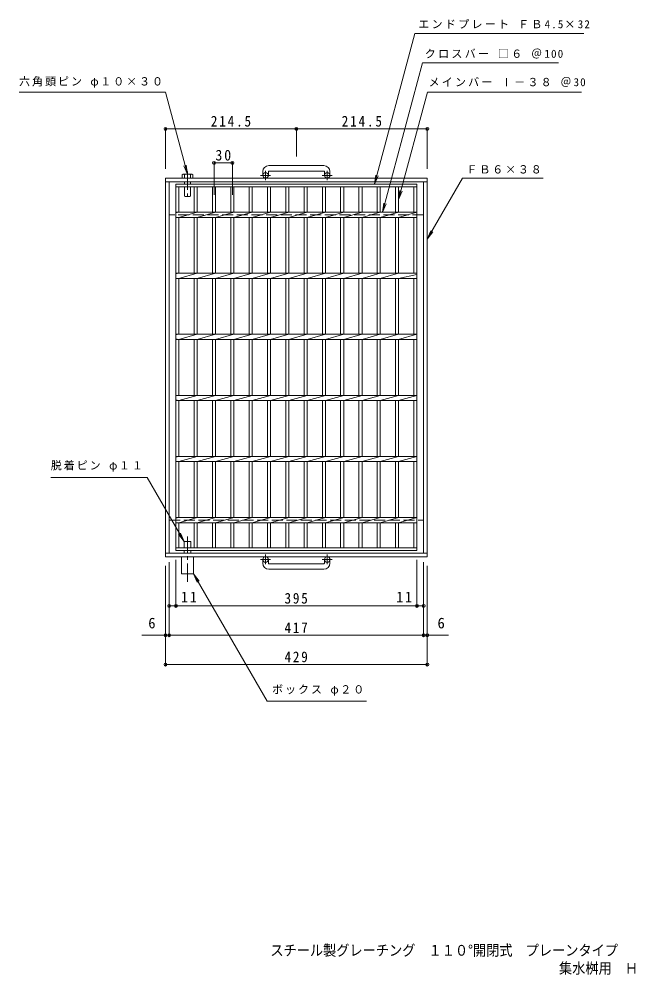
# Model space of a CAD drawing. Units: millimetres, scale not verified. Extents: x -924 to 1060, y -823 to 742.
# Drawn here: x -924 to 77, y -823 to 742 of the extents above; entities that cross this region are included whole.
import ezdxf
from ezdxf.enums import TextEntityAlignment as Align

# ---------------------------------------------------------------- set-up
doc = ezdxf.new("R2010")
doc.units = ezdxf.units.MM
doc.header["$LTSCALE"] = 6
doc.header["$PDMODE"] = 32
doc.header["$PDSIZE"] = 4.8
doc.linetypes.add('CHAIN1', pattern=[8, 5, -1, 1, -1])
doc.linetypes.add('DASHED3', pattern=[4, 3, -1])
for name, color, linetype, lineweight in [('A-1', 2, 'Continuous', 9), ('A-2', 3, 'Continuous', 9), ('A-4', 7, 'Continuous', 9), ('A-5', 7, 'Continuous', 9), ('A-9', 4, 'Continuous', 9)]:
    doc.layers.add(name, color=color, linetype=linetype, lineweight=lineweight)
doc.layers.add('F-5_F-5ﾚｲﾔ', color=2, linetype='Continuous')
doc.styles.add('ＭＳ ゴシック', font='')
doc.styles.get('ＭＳ ゴシック').set_extended_font_data('MS Gothic')

msp = doc.modelspace()

# ---------------------------------------------------------------- linework, layer by layer
at = {"layer": 'A-1'}
for p, q in [((-424.344, 502.67), (-514.343, 502.67)), ((-524.344, 492.67), (-524.344, 486.57)), ((-515.344, 492.67), (-515.344, 486.57)), ((-514.343, 493.67), (-424.344, 493.67)), ((-423.344, 492.67), (-423.344, 486.57)), ((-414.344, 492.67), (-414.344, 486.57)), ((-254.844, 482.07), (-683.844, 482.07)), ((-683.844, -137.931), (-683.844, 482.07)), ((-254.844, 476.07), (-683.844, 476.07)), ((-677.844, -131.931), (-677.844, 476.07)), ((-260.844, -131.931), (-260.844, 476.07)), ((-683.844, -131.931), (-254.844, -131.931)), ((-524.344, -148.532), (-524.344, -142.431)), ((-515.344, -148.532), (-515.344, -142.431)), ((-514.343, -149.531), (-424.344, -149.531)), ((-423.344, -148.532), (-423.344, -142.431)), ((-414.344, -148.532), (-414.344, -142.431)), ((-424.344, -158.532), (-514.343, -158.532))]:
    msp.add_line(p, q, dxfattribs=at)
at = {"layer": 'A-1', "linetype": 'CHAIN1'}
for p, q in [((-511.68, 486.57), (-528.088, 486.57)), ((-519.844, 478.462), (-519.844, 494.06)), ((-410.681, 486.57), (-427.087, 486.57)), ((-418.843, 478.462), (-418.843, 494.06)), ((-519.844, -134.324), (-519.844, -149.921)), ((-418.843, -134.324), (-418.843, -149.921)), ((-511.68, -142.431), (-528.088, -142.431)), ((-410.681, -142.431), (-427.087, -142.431))]:
    msp.add_line(p, q, dxfattribs=at)
at = {"layer": 'A-1', "linetype": 'DASHED3'}
for p, q in [((-260.844, 422.07), (-677.844, 422.07)), ((-677.844, -77.931), (-260.844, -77.931))]:
    msp.add_line(p, q, dxfattribs=at)
at = {"layer": 'A-1'}
msp.add_lwpolyline([(-683.844, -137.931), (-254.844, -137.931), (-254.844, 482.07)], dxfattribs=at)
for centre in [(-519.844, 486.57), (-418.843, 486.57), (-519.844, -142.431), (-418.843, -142.431)]:
    msp.add_circle(centre, 4.5, dxfattribs=at)
for centre, radius, start, end in [((-514.343, 492.67), 10, 90, 180), ((-424.344, 492.67), 10, 0, 90), ((-514.343, 492.67), 1, 90, 180), ((-424.344, 492.67), 1, 0, 90), ((-514.343, -148.532), 10, 180, 270), ((-514.343, -148.532), 1, 180, 270), ((-424.344, -148.532), 10, 270, 0), ((-424.344, -148.532), 1, 270, 0)]:
    msp.add_arc(centre, radius, start, end, dxfattribs=at)
at = {"layer": 'A-2'}
for p, q in [((-666.844, 472.07), (-271.844, 472.07)), ((-666.844, -127.931), (-666.844, 472.07)), ((-666.844, 467.57), (-271.844, 467.57)), ((-661.843, 426.309), (-661.843, 467.57)), ((-636.843, 467.57), (-636.843, 426.309)), ((-631.844, 467.57), (-631.844, 426.309)), ((-606.843, 467.57), (-606.843, 426.309)), ((-601.843, 467.57), (-601.843, 426.309)), ((-576.844, 467.57), (-576.844, 426.309)), ((-571.843, 467.57), (-571.843, 426.309)), ((-546.843, 467.57), (-546.843, 426.309)), ((-541.844, 467.57), (-541.844, 426.309)), ((-516.843, 467.57), (-516.843, 426.309)), ((-511.843, 467.57), (-511.843, 426.309)), ((-486.843, 467.57), (-486.843, 426.309)), ((-481.843, 467.57), (-481.843, 426.309)), ((-456.843, 467.57), (-456.843, 426.309)), ((-451.844, 467.57), (-451.844, 426.309)), ((-426.843, 467.57), (-426.843, 426.309)), ((-421.844, 467.57), (-421.844, 426.309)), ((-396.843, 467.57), (-396.843, 426.309)), ((-391.844, 467.57), (-391.844, 426.309)), ((-366.843, 467.57), (-366.843, 426.309)), ((-361.843, 467.57), (-361.843, 426.309)), ((-336.843, 467.57), (-336.843, 426.309)), ((-331.843, 467.57), (-331.843, 426.309)), ((-306.843, 467.57), (-306.843, 426.309)), ((-301.843, 467.57), (-301.843, 426.309)), ((-276.843, 467.57), (-276.843, 426.309)), ((-661.843, 426.309), (-666.844, 425.309)), ((-666.844, 426.309), (-271.844, 426.309)), ((-631.844, 426.309), (-661.843, 417.829)), ((-601.843, 426.309), (-631.844, 417.829)), ((-571.843, 426.309), (-601.843, 417.829)), ((-541.844, 426.309), (-571.843, 417.829)), ((-511.843, 426.309), (-541.844, 417.829)), ((-481.843, 426.309), (-511.843, 417.829)), ((-451.843, 426.309), (-481.843, 417.829)), ((-421.843, 426.309), (-451.844, 417.829)), ((-391.844, 426.309), (-421.844, 417.829)), ((-361.843, 426.309), (-391.844, 417.829)), ((-331.843, 426.309), (-361.843, 417.829)), ((-301.843, 426.309), (-331.843, 417.829)), ((-271.843, 426.309), (-301.844, 417.829)), ((-666.844, 417.829), (-271.844, 417.829)), ((-661.843, 326.31), (-661.843, 417.829)), ((-636.843, 417.829), (-636.843, 326.31)), ((-631.844, 417.829), (-631.844, 326.31)), ((-606.843, 417.829), (-606.843, 326.31)), ((-601.843, 417.829), (-601.843, 326.31)), ((-576.844, 417.829), (-576.844, 326.31)), ((-571.843, 417.829), (-571.843, 326.31)), ((-546.843, 417.829), (-546.843, 326.31)), ((-541.844, 417.829), (-541.844, 326.31)), ((-516.843, 417.829), (-516.843, 326.31)), ((-511.843, 417.829), (-511.843, 326.31)), ((-486.843, 417.829), (-486.843, 326.31)), ((-481.843, 417.829), (-481.843, 326.31)), ((-456.843, 417.829), (-456.843, 326.31)), ((-451.844, 417.829), (-451.844, 326.31)), ((-426.843, 417.829), (-426.843, 326.31)), ((-421.844, 417.829), (-421.844, 326.31)), ((-396.843, 417.829), (-396.843, 326.31)), ((-391.844, 417.829), (-391.844, 326.31)), ((-366.843, 417.829), (-366.843, 326.31)), ((-361.843, 417.829), (-361.843, 326.31)), ((-336.843, 417.829), (-336.843, 326.31)), ((-331.843, 417.829), (-331.843, 326.31)), ((-306.843, 417.829), (-306.843, 326.31)), ((-301.843, 417.829), (-301.843, 326.31)), ((-276.843, 417.829), (-276.843, 326.31)), ((-661.843, 326.31), (-666.844, 325.31)), ((-666.844, 326.31), (-271.844, 326.31)), ((-666.844, 317.829), (-271.844, 317.829)), ((-631.844, 326.31), (-661.843, 317.829)), ((-661.843, 226.31), (-661.843, 317.829)), ((-636.843, 317.829), (-636.843, 226.31)), ((-601.843, 326.31), (-631.844, 317.829)), ((-631.844, 317.829), (-631.844, 226.31)), ((-606.843, 317.829), (-606.843, 226.31)), ((-571.843, 326.31), (-601.843, 317.829)), ((-601.843, 317.829), (-601.843, 226.31)), ((-576.844, 317.829), (-576.844, 226.31)), ((-541.844, 326.31), (-571.843, 317.829)), ((-571.843, 317.829), (-571.843, 226.31)), ((-546.843, 317.829), (-546.843, 226.31)), ((-511.843, 326.31), (-541.844, 317.829)), ((-541.844, 317.829), (-541.844, 226.31)), ((-516.843, 317.829), (-516.843, 226.31)), ((-481.843, 326.31), (-511.843, 317.829)), ((-511.843, 317.829), (-511.843, 226.31)), ((-486.843, 317.829), (-486.843, 226.31)), ((-451.843, 326.31), (-481.843, 317.829)), ((-481.843, 317.829), (-481.843, 226.31)), ((-456.843, 317.829), (-456.843, 226.31)), ((-421.843, 326.31), (-451.844, 317.829)), ((-451.844, 317.829), (-451.844, 226.31)), ((-426.843, 317.829), (-426.843, 226.31)), ((-391.844, 326.31), (-421.844, 317.829)), ((-421.844, 317.829), (-421.844, 226.31)), ((-396.843, 317.829), (-396.843, 226.31)), ((-361.843, 326.31), (-391.844, 317.829)), ((-391.844, 317.829), (-391.844, 226.31)), ((-366.843, 317.829), (-366.843, 226.31)), ((-331.843, 326.31), (-361.843, 317.829)), ((-361.843, 317.829), (-361.843, 226.31)), ((-336.843, 317.829), (-336.843, 226.31)), ((-301.843, 326.31), (-331.843, 317.829)), ((-331.843, 317.829), (-331.843, 226.31)), ((-306.843, 317.829), (-306.843, 226.31)), ((-271.844, 324.331), (-301.844, 317.829)), ((-301.843, 317.829), (-301.843, 226.31)), ((-276.843, 317.829), (-276.843, 226.31)), ((-661.843, 226.31), (-666.844, 225.309)), ((-666.844, 226.31), (-271.844, 226.31)), ((-631.844, 226.31), (-661.843, 217.829)), ((-601.843, 226.31), (-631.844, 217.829)), ((-571.843, 226.31), (-601.843, 217.829)), ((-541.844, 226.31), (-571.843, 217.829)), ((-511.843, 226.31), (-541.844, 217.829)), ((-481.843, 226.31), (-511.843, 217.829)), ((-451.843, 226.31), (-481.843, 217.829)), ((-421.843, 226.31), (-451.844, 217.829)), ((-391.844, 226.31), (-421.844, 217.829)), ((-361.843, 226.31), (-391.844, 217.829)), ((-331.843, 226.31), (-361.843, 217.829)), ((-301.843, 226.31), (-331.843, 217.829)), ((-271.843, 226.31), (-301.844, 217.829)), ((-661.843, 217.829), (-666.844, 218.829)), ((-666.844, 217.829), (-271.844, 217.829)), ((-661.843, 217.829), (-661.843, 126.309)), ((-636.843, 126.309), (-636.843, 217.829)), ((-631.844, 126.309), (-631.844, 217.829)), ((-606.843, 126.309), (-606.843, 217.829)), ((-601.843, 126.309), (-601.843, 217.829)), ((-576.844, 126.309), (-576.844, 217.829)), ((-571.843, 126.309), (-571.843, 217.829)), ((-546.843, 126.309), (-546.843, 217.829)), ((-541.844, 126.309), (-541.844, 217.829)), ((-516.843, 126.309), (-516.843, 217.829)), ((-511.843, 126.309), (-511.843, 217.829)), ((-486.843, 126.309), (-486.843, 217.829)), ((-481.843, 126.309), (-481.843, 217.829)), ((-456.843, 126.309), (-456.843, 217.829)), ((-451.844, 126.309), (-451.844, 217.829)), ((-426.843, 126.309), (-426.843, 217.829)), ((-421.844, 126.309), (-421.844, 217.829)), ((-396.843, 126.309), (-396.843, 217.829)), ((-391.844, 126.309), (-391.844, 217.829)), ((-366.843, 126.309), (-366.843, 217.829)), ((-361.843, 126.309), (-361.843, 217.829)), ((-336.843, 126.309), (-336.843, 217.829)), ((-331.843, 126.309), (-331.843, 217.829)), ((-306.843, 126.309), (-306.843, 217.829)), ((-301.843, 126.309), (-301.843, 217.829)), ((-276.843, 126.309), (-276.843, 217.829)), ((-661.843, 126.31), (-666.844, 125.309)), ((-666.844, 126.31), (-271.844, 126.31)), ((-631.844, 126.31), (-661.843, 117.829)), ((-601.843, 126.31), (-631.844, 117.829)), ((-571.843, 126.31), (-601.843, 117.829)), ((-541.844, 126.31), (-571.843, 117.829)), ((-511.843, 126.31), (-541.844, 117.829)), ((-481.843, 126.31), (-511.843, 117.829)), ((-451.843, 126.31), (-481.843, 117.829)), ((-421.843, 126.31), (-451.844, 117.829)), ((-391.844, 126.31), (-421.844, 117.829)), ((-361.843, 126.31), (-391.844, 117.829)), ((-331.843, 126.31), (-361.843, 117.829)), ((-301.843, 126.31), (-331.843, 117.829)), ((-271.843, 126.31), (-301.844, 117.829)), ((-661.843, 117.829), (-666.844, 118.829)), ((-666.844, 117.829), (-271.844, 117.829)), ((-661.843, 117.829), (-661.843, 26.309)), ((-636.843, 26.309), (-636.843, 117.829)), ((-631.844, 26.309), (-631.844, 117.829)), ((-606.843, 26.309), (-606.843, 117.829)), ((-601.843, 26.309), (-601.843, 117.829)), ((-576.844, 26.309), (-576.844, 117.829)), ((-571.843, 26.309), (-571.843, 117.829)), ((-546.843, 26.309), (-546.843, 117.829)), ((-541.844, 26.309), (-541.844, 117.829)), ((-516.843, 26.309), (-516.843, 117.829)), ((-511.843, 26.309), (-511.843, 117.829)), ((-486.843, 26.309), (-486.843, 117.829)), ((-481.843, 26.309), (-481.843, 117.829)), ((-456.843, 26.309), (-456.843, 117.829)), ((-451.844, 26.309), (-451.844, 117.829)), ((-426.843, 26.309), (-426.843, 117.829)), ((-421.844, 26.309), (-421.844, 117.829)), ((-396.843, 26.309), (-396.843, 117.829)), ((-391.844, 26.309), (-391.844, 117.829)), ((-366.843, 26.309), (-366.843, 117.829)), ((-361.843, 26.309), (-361.843, 117.829)), ((-336.843, 26.309), (-336.843, 117.829)), ((-331.843, 26.309), (-331.843, 117.829)), ((-306.843, 26.309), (-306.843, 117.829)), ((-301.843, 26.309), (-301.843, 117.829)), ((-276.843, 26.309), (-276.843, 117.829)), ((-661.843, 26.31), (-666.844, 25.309)), ((-666.844, 26.31), (-271.844, 26.31)), ((-661.843, 17.829), (-666.844, 18.829)), ((-666.844, 17.829), (-271.844, 17.829)), ((-631.844, 26.31), (-661.843, 17.829)), ((-661.843, 17.829), (-661.843, -73.691)), ((-636.843, -73.691), (-636.843, 17.829)), ((-601.843, 26.31), (-631.844, 17.829)), ((-631.844, -73.691), (-631.844, 17.829)), ((-606.843, -73.691), (-606.843, 17.829)), ((-571.843, 26.31), (-601.843, 17.829)), ((-601.843, -73.691), (-601.843, 17.829)), ((-576.844, -73.691), (-576.844, 17.829)), ((-541.844, 26.31), (-571.843, 17.829)), ((-571.843, -73.691), (-571.843, 17.829)), ((-546.843, -73.691), (-546.843, 17.829)), ((-511.843, 26.31), (-541.844, 17.829)), ((-541.844, -73.691), (-541.844, 17.829)), ((-516.843, -73.691), (-516.843, 17.829)), ((-481.843, 26.31), (-511.843, 17.829)), ((-511.843, -73.691), (-511.843, 17.829)), ((-486.843, -73.691), (-486.843, 17.829)), ((-451.843, 26.31), (-481.843, 17.829)), ((-481.843, -73.691), (-481.843, 17.829)), ((-456.843, -73.691), (-456.843, 17.829)), ((-421.843, 26.31), (-451.844, 17.829)), ((-451.844, -73.691), (-451.844, 17.829)), ((-426.843, -73.691), (-426.843, 17.829)), ((-391.844, 26.31), (-421.844, 17.829)), ((-421.844, -73.691), (-421.844, 17.829)), ((-396.843, -73.691), (-396.843, 17.829)), ((-361.843, 26.31), (-391.844, 17.829)), ((-391.844, -73.691), (-391.844, 17.829)), ((-366.843, -73.691), (-366.843, 17.829)), ((-331.843, 26.31), (-361.843, 17.829)), ((-361.843, -73.691), (-361.843, 17.829)), ((-336.843, -73.691), (-336.843, 17.829)), ((-301.843, 26.31), (-331.843, 17.829)), ((-331.843, -73.691), (-331.843, 17.829)), ((-306.843, -73.691), (-306.843, 17.829)), ((-271.843, 26.31), (-301.844, 17.829)), ((-301.843, -73.691), (-301.843, 17.829)), ((-276.843, -73.691), (-276.843, 17.829)), ((-661.843, -73.69), (-666.844, -74.691)), ((-666.844, -73.69), (-271.844, -73.69)), ((-631.844, -73.69), (-661.843, -82.17)), ((-601.843, -73.69), (-631.844, -82.17)), ((-571.843, -73.69), (-601.843, -82.17)), ((-541.844, -73.69), (-571.843, -82.17)), ((-511.843, -73.69), (-541.844, -82.17)), ((-481.843, -73.69), (-511.843, -82.17)), ((-451.843, -73.69), (-481.843, -82.17)), ((-421.843, -73.69), (-451.844, -82.17)), ((-391.844, -73.69), (-421.844, -82.17)), ((-361.843, -73.69), (-391.844, -82.17)), ((-331.843, -73.69), (-361.843, -82.17)), ((-301.843, -73.69), (-331.843, -82.17)), ((-271.843, -73.69), (-301.844, -82.17)), ((-666.844, -82.17), (-271.844, -82.17)), ((-661.843, -82.17), (-661.843, -123.431)), ((-636.843, -123.431), (-636.843, -82.17)), ((-631.844, -123.431), (-631.844, -82.17)), ((-606.843, -123.431), (-606.843, -82.17)), ((-601.843, -123.431), (-601.843, -82.17)), ((-576.844, -123.431), (-576.844, -82.17)), ((-571.843, -123.431), (-571.843, -82.17)), ((-546.843, -123.431), (-546.843, -82.17)), ((-541.844, -123.431), (-541.844, -82.17)), ((-516.843, -123.431), (-516.843, -82.17)), ((-511.843, -123.431), (-511.843, -82.17)), ((-486.843, -123.431), (-486.843, -82.17)), ((-481.843, -123.431), (-481.843, -82.17)), ((-456.843, -123.431), (-456.843, -82.17)), ((-451.844, -123.431), (-451.844, -82.17)), ((-426.843, -123.431), (-426.843, -82.17)), ((-421.844, -123.431), (-421.844, -82.17)), ((-396.843, -123.431), (-396.843, -82.17)), ((-391.844, -123.431), (-391.844, -82.17)), ((-366.843, -123.431), (-366.843, -82.17)), ((-361.843, -123.431), (-361.843, -82.17)), ((-336.843, -123.431), (-336.843, -82.17)), ((-331.843, -123.431), (-331.843, -82.17)), ((-306.843, -123.431), (-306.843, -82.17)), ((-301.843, -123.431), (-301.843, -82.17)), ((-276.843, -123.431), (-276.843, -82.17)), ((-271.844, -123.431), (-666.844, -123.431))]:
    msp.add_line(p, q, dxfattribs=at)
msp.add_lwpolyline([(-271.844, 472.07), (-271.844, -127.931), (-666.844, -127.931)], dxfattribs=at)
at = {"layer": 'A-4'}
for p, q in [((-683.844, 497.07), (-683.844, 564.47)), ((-469.344, 517.67), (-469.344, 564.47)), ((-254.844, 497.07), (-254.844, 564.47)), ((-683.844, 562.67), (-254.844, 562.67)), ((-604.343, 454.918), (-604.343, 508.812)), ((-604.343, 507.012), (-574.343, 507.012)), ((-574.343, 454.918), (-574.343, 508.812)), ((-683.844, -152.931), (-683.844, -316.332)), ((-677.844, -146.931), (-677.844, -268.332)), ((-666.844, -142.931), (-666.844, -220.332)), ((-271.844, -142.931), (-271.844, -220.332)), ((-260.844, -146.931), (-260.844, -268.332)), ((-254.844, -152.931), (-254.844, -316.332)), ((-677.844, -218.532), (-260.844, -218.532)), ((-722.78, -266.532), (-219.881, -266.532)), ((-683.844, -314.532), (-254.844, -314.532))]:
    msp.add_line(p, q, dxfattribs=at)
for p in [(-683.844, 562.67), (-469.344, 562.67), (-254.844, 562.67), (-604.343, 507.012), (-574.343, 507.012), (-677.844, -218.532), (-666.844, -218.532), (-271.844, -218.532), (-260.844, -218.532), (-683.844, -266.532), (-677.844, -266.532), (-260.844, -266.532), (-254.844, -266.532), (-683.844, -314.532), (-254.844, -314.532)]:
    msp.add_point(p, dxfattribs=at)
at = {"layer": 'A-5'}
for p, q in [((-341.258, 472.07), (-275.182, 718.67)), ((-275.182, 718.67), (1.944, 718.67)), ((-328.247, 426.309), (-262.771, 670.67)), ((-262.771, 670.67), (-39.891, 670.67)), ((-923.785, 622.67), (-683.802, 622.67)), ((-647.844, 488.47), (-683.802, 622.67)), ((-301.844, 446.939), (-254.757, 622.67)), ((-254.757, 622.67), (-2.193, 622.67)), ((-647.844, 488.47), (-653.584, 502.328)), ((-647.844, 488.47), (-649.801, 503.342)), ((-341.258, 472.07), (-339.3, 486.941)), ((-341.258, 472.07), (-335.518, 485.928)), ((-301.844, 446.939), (-299.886, 461.811)), ((-301.844, 446.939), (-296.104, 460.798)), ((-328.247, 426.309), (-326.289, 441.181)), ((-328.247, 426.309), (-322.507, 440.167)), ((-254.844, 382.108), (-249.103, 395.966)), ((-254.844, 382.108), (-245.712, 394.008)), ((-713.843, -8.14), (-871.852, -8.14)), ((-653.343, -112.93), (-713.843, -8.14)), ((-653.343, -112.93), (-662.475, -101.029)), ((-653.343, -112.93), (-659.084, -99.071)), ((-637.843, -165.93), (-628.712, -177.83)), ((-637.843, -165.93), (-632.103, -179.788))]:
    msp.add_line(p, q, dxfattribs=at)
for points in [[(-254.844, 382.108), (-197.13, 482.07), (-65.016, 482.07)], [(-637.843, -165.93), (-517.407, -374.532), (-354.68, -374.532)]]:
    msp.add_lwpolyline(points, dxfattribs=at)
at = {"layer": 'A-9'}
for p, q in [((-656.729, 487.727), (-656.729, 482.07)), ((-654.786, 488.47), (-640.901, 488.47)), ((-652.844, 482.07), (-652.844, 487.727)), ((-642.843, 482.07), (-642.843, 487.727)), ((-638.959, 487.727), (-638.959, 482.07)), ((-652.844, 472.07), (-652.844, 476.07)), ((-642.843, 472.07), (-642.843, 476.07)), ((-652.844, 452.882), (-652.844, 467.57)), ((-642.843, 452.882), (-642.843, 467.57)), ((-652.032, 452.07), (-652.844, 452.882)), ((-643.655, 452.07), (-652.032, 452.07)), ((-643.655, 452.07), (-642.843, 452.882)), ((-642.344, -112.93), (-653.343, -112.93)), ((-653.343, -122.929), (-653.343, -112.93)), ((-642.344, -122.929), (-642.344, -112.93)), ((-657.844, -137.93), (-657.844, -165.93)), ((-653.343, -131.93), (-653.343, -127.93)), ((-642.344, -131.93), (-642.344, -127.93)), ((-637.843, -137.93), (-637.843, -165.93)), ((-637.843, -165.93), (-657.844, -165.93))]:
    msp.add_line(p, q, dxfattribs=at)
at = {"layer": 'A-9', "linetype": 'CHAIN1'}
for p, q in [((-647.844, 493.169), (-647.844, 448.537)), ((-647.844, -178.957), (-647.844, -105.033))]:
    msp.add_line(p, q, dxfattribs=at)
at = {"layer": 'A-9'}
for centre, radius, start, end in [((-654.786, 485.56), 2.91, 48.12389, 131.8763), ((-647.844, 471.28), 17.19, 73.09029, 106.90971), ((-640.901, 485.56), 2.91, 48.1237, 131.87611)]:
    msp.add_arc(centre, radius, start, end, dxfattribs=at)

# ---------------------------------------------------------------- texts
at = {"layer": 'A-4', "color": 2, "style": 'ＭＳ ゴシック'}
for p in [(-712.1, -260.532), (-238.119, -260.532)]:
    msp.add_text('6', height=17.6, dxfattribs=at).set_placement(p, align=Align.BOTTOM_LEFT)
at = {"layer": 'A-4', "color": 2, "char_height": 17.6, "attachment_point": 7, "style": 'ＭＳ ゴシック'}
for s, insert in [('\\T1.28;\\W0.9;214.5', (-609.593, 566.27)), ('\\T1.28;\\W0.9;214.5', (-395.094, 566.27)), ('\\T1.27;\\W0.95;30', (-602.093, 510.612)), ('\\T1.27;\\W0.95;11', (-658.387, -212.532)), ('\\T1.27;\\W0.9;395', (-488.844, -214.932)), ('\\T1.27;\\W0.95;11', (-305.76, -212.532)), ('\\T1.27;\\W0.9;417', (-488.844, -262.932)), ('\\T1.27;\\W0.9;429', (-488.844, -310.932))]:
    msp.add_mtext(s, dxfattribs=dict(at, insert=insert))
at = {"layer": 'A-5', "char_height": 13.2, "attachment_point": 7, "style": 'ＭＳ ゴシック'}
for s, insert in [('\\T1.21;エンドプレート\\~ＦＢ4.5×32', (-269.556, 726.726)), ('\\T1.21;クロスバー\\~□６\\~＠100', (-258.891, 677.857)), ('\\T1.18;六角頭ピン\\~φ１０×３０', (-923.785, 630.175)), ('\\T1.2;メインバー\\~Ⅰ－３８\\~＠30', (-252.692, 631.353)), ('\\T1.17;ＦＢ６×３８', (-190.549, 489.472)), ('\\T1.18;脱着ピン\\~φ１１', (-871.852, 1.363)), ('\\T1.18;ボックス\\~φ２０', (-509.18, -365.484))]:
    msp.add_mtext(s, dxfattribs=dict(at, insert=insert))
at = {"layer": 'F-5_F-5ﾚｲﾔ', "style": 'ＭＳ ゴシック', "width": 0.9}
for s, p in [('スチール製グレーチング\u3000１１０°開閉式\u3000プレーンタイプ', (-512.046, -796.524)), ('集水桝用\u3000ＨＳＦ\u3000５４３８', (-39.071, -825.907))]:
    msp.add_text(s, height=17.6, dxfattribs=at).set_placement(p, align=Align.BOTTOM_LEFT)

doc.saveas('drawing.dxf')
